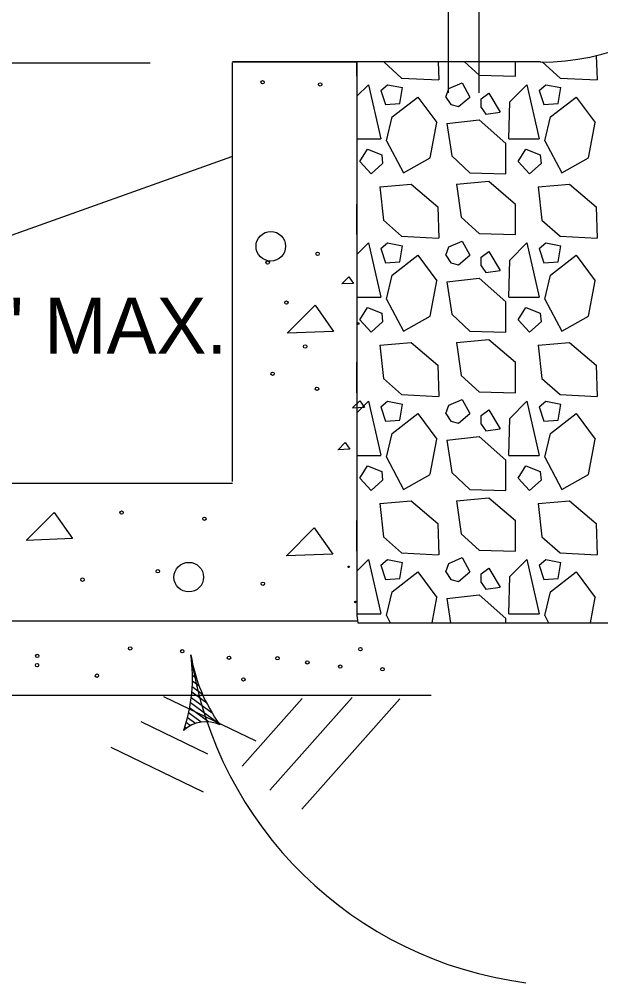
# Model space of a CAD drawing. Extents: x -884 to -799, y 1719 to 1829.
# Drawn here: x -837.7 to -830.35, y 1748.1 to 1760.27 of the extents above; entities that cross this region are included whole.
import ezdxf

# ---------------------------------------------------------------- set-up
doc = ezdxf.new("R2010")
doc.units = 0
for name, color, linetype in [('1', 7, 'Continuous'), ('Level 38', 7, 'Continuous'), ('UTILITY', 7, 'Continuous')]:
    doc.layers.add(name, color=color, linetype=linetype)

msp = doc.modelspace()

# ---------------------------------------------------------------- linework, layer by layer
at = {"layer": '1'}
for p, q in [((-839.871, 1759.721), (-836.045, 1759.721)), ((-835.002, 1754.43), (-835.002, 1759.723)), ((-839.914, 1756.785), (-835.013, 1758.538)), ((-849.427, 1754.411), (-835.002, 1754.411)), ((-850.973, 1752.672), (-833.434, 1752.672)), ((-835.508, 1752.123), (-835.518, 1752.129)), ((-835.485, 1752.034), (-835.512, 1752.051)), ((-835.458, 1751.941), (-835.51, 1751.98)), ((-835.425, 1751.844), (-835.51, 1751.908)), ((-835.33, 1751.63), (-835.518, 1751.768)), ((-835.382, 1751.741), (-835.512, 1751.836)), ((-852.285, 1751.733), (-832.495, 1751.733)), ((-835.877, 1751.716), (-834.711, 1751.153)), ((-835.26, 1751.506), (-835.526, 1751.7)), ((-834.123, 1751.689), (-834.882, 1750.835)), ((-833.494, 1751.702), (-834.532, 1750.53)), ((-832.893, 1751.687), (-834.129, 1750.293)), ((-835.305, 1751.394), (-835.545, 1751.572)), ((-835.169, 1751.365), (-835.535, 1751.636)), ((-836.162, 1751.399), (-835.32, 1750.992)), ((-835.473, 1751.374), (-835.572, 1751.446)), ((-835.4, 1751.392), (-835.559, 1751.508)), ((-835.588, 1751.314), (-835.607, 1751.328)), ((-835.533, 1751.345), (-835.59, 1751.388)), ((-836.542, 1751.073), (-835.376, 1750.511))]:
    msp.add_line(p, q, dxfattribs=at)
for points in [[(-833.622, 1756.928), (-833.533, 1757.017), (-833.474, 1756.933), (-833.623, 1756.927)], [(-834.309, 1756.309), (-833.962, 1756.658), (-833.727, 1756.328), (-834.315, 1756.305)], [(-833.487, 1755.36), (-833.398, 1755.449), (-833.339, 1755.365), (-833.488, 1755.359)], [(-833.671, 1754.833), (-833.582, 1754.922), (-833.523, 1754.838), (-833.672, 1754.832)], [(-837.606, 1753.691), (-837.257, 1754.04), (-837.024, 1753.71), (-837.61, 1753.687)], [(-834.321, 1753.493), (-833.971, 1753.844), (-833.739, 1753.514), (-834.325, 1753.491)]]:
    msp.add_lwpolyline(points, dxfattribs=at)
for centre, radius in [((-834.624, 1759.475), 0.0213), ((-833.897, 1759.448), 0.0213), ((-834.52, 1757.403), 0.187), ((-833.929, 1757.308), 0.0213), ((-834.56, 1757.197), 0.0213), ((-834.323, 1756.692), 0.0213), ((-833.417, 1756.427), 0.0102), ((-834.086, 1756.137), 0.0213), ((-834.497, 1755.792), 0.0213), ((-833.937, 1755.603), 0.0213), ((-836.404, 1754.038), 0.0213), ((-835.358, 1753.961), 0.0213), ((-835.556, 1753.223), 0.187), ((-833.536, 1753.353), 0.0102), ((-835.947, 1753.298), 0.0213), ((-836.898, 1753.191), 0.0213), ((-834.621, 1753.139), 0.0213), ((-833.452, 1752.91), 0.0102), ((-836.296, 1752.323), 0.0213), ((-835.638, 1752.287), 0.0213), ((-833.389, 1752.313), 0.0213), ((-837.471, 1752.111), 0.0213), ((-837.469, 1752.228), 0.0213), ((-835.048, 1752.204), 0.0213), ((-834.436, 1752.198), 0.0213), ((-834.059, 1752.145), 0.0213), ((-833.643, 1752.093), 0.0213), ((-833.11, 1752.059), 0.0213), ((-836.716, 1751.978), 0.0213), ((-834.866, 1751.931), 0.0213)]:
    msp.add_circle(centre, radius, dxfattribs=at)
for centre, radius, start, end in [((-837.57, 1751.954), 2.061, 341.0763, 8.0175), ((-830.668, 1752.975), 4.917, 188.583, 262.6252), ((-833.495, 1752.569), 2.061, 189.1487, 216.09), ((-835.339, 1750.975), 0.42, 64.9213, 132.245)]:
    msp.add_arc(centre, radius, start, end, dxfattribs=at)
at = {"layer": 'Level 38'}
for p, q in [((-830.41, 1759.813), (-830.4, 1759.505)), ((-834.407, 1759.732), (-834.407, 1759.731)), ((-834.074, 1759.732), (-834.073, 1759.73)), ((-833.432, 1759.553), (-833.432, 1759.732)), ((-833.094, 1759.732), (-832.868, 1759.529)), ((-832.407, 1759.732), (-832.4, 1759.505)), ((-832.074, 1759.732), (-831.888, 1759.565)), ((-831.432, 1759.553), (-831.432, 1759.732)), ((-831.094, 1759.732), (-830.868, 1759.529)), ((-831.888, 1759.565), (-831.432, 1759.553)), ((-833.434, 1759.553), (-833.432, 1759.553)), ((-833.434, 1759.299), (-833.288, 1759.445)), ((-833.288, 1759.445), (-833.132, 1758.761)), ((-833.132, 1759.373), (-833.048, 1759.445)), ((-833.048, 1759.445), (-832.856, 1759.409)), ((-832.868, 1759.529), (-832.4, 1759.505)), ((-832.272, 1759.397), (-832.104, 1759.469)), ((-832.104, 1759.469), (-832.008, 1759.289)), ((-831.504, 1759.229), (-831.288, 1759.445)), ((-831.288, 1759.445), (-831.132, 1758.761)), ((-831.132, 1759.373), (-831.048, 1759.445)), ((-831.048, 1759.445), (-830.856, 1759.409)), ((-830.868, 1759.529), (-830.4, 1759.505)), ((-833.132, 1759.373), (-833.072, 1759.193)), ((-832.892, 1759.205), (-832.856, 1759.409)), ((-832.308, 1759.289), (-832.272, 1759.397)), ((-831.864, 1759.265), (-831.768, 1759.337)), ((-831.768, 1759.337), (-831.624, 1759.097)), ((-831.132, 1759.373), (-831.072, 1759.193)), ((-830.892, 1759.205), (-830.856, 1759.409)), ((-833.072, 1759.193), (-832.892, 1759.205)), ((-832.988, 1759.037), (-832.664, 1759.289)), ((-832.664, 1759.289), (-832.424, 1758.965)), ((-832.308, 1759.289), (-832.248, 1759.193)), ((-832.248, 1759.193), (-832.152, 1759.169)), ((-832.152, 1759.169), (-832.008, 1759.289)), ((-831.864, 1759.157), (-831.864, 1759.265)), ((-831.516, 1758.761), (-831.504, 1759.229)), ((-831.072, 1759.193), (-830.892, 1759.205)), ((-830.988, 1759.037), (-830.664, 1759.289)), ((-830.664, 1759.289), (-830.424, 1758.965)), ((-831.864, 1759.157), (-831.804, 1759.073)), ((-831.804, 1759.073), (-831.624, 1759.097)), ((-833.06, 1758.737), (-832.988, 1759.037)), ((-832.508, 1758.522), (-832.424, 1758.966)), ((-832.296, 1758.953), (-831.888, 1759.001)), ((-832.296, 1758.953), (-832.236, 1758.545)), ((-831.888, 1759.001), (-831.552, 1758.701)), ((-831.06, 1758.737), (-830.988, 1759.037)), ((-830.508, 1758.521), (-830.424, 1758.965)), ((-833.434, 1758.761), (-833.132, 1758.761)), ((-833.06, 1758.737), (-832.844, 1758.329)), ((-831.516, 1758.761), (-831.132, 1758.761)), ((-831.06, 1758.737), (-830.844, 1758.329)), ((-833.396, 1758.473), (-833.3, 1758.629)), ((-833.3, 1758.629), (-833.12, 1758.557)), ((-831.552, 1758.317), (-831.552, 1758.701)), ((-831.396, 1758.473), (-831.3, 1758.629)), ((-831.3, 1758.629), (-831.12, 1758.557)), ((-833.396, 1758.473), (-833.252, 1758.317)), ((-833.12, 1758.557), (-833.108, 1758.449)), ((-832.844, 1758.329), (-832.508, 1758.521)), ((-832.236, 1758.545), (-832.008, 1758.329)), ((-831.396, 1758.473), (-831.252, 1758.317)), ((-831.12, 1758.557), (-831.108, 1758.449)), ((-830.844, 1758.329), (-830.508, 1758.521)), ((-833.252, 1758.317), (-833.108, 1758.449)), ((-831.252, 1758.317), (-831.108, 1758.449)), ((-832.176, 1758.189), (-831.768, 1758.225)), ((-832.008, 1758.329), (-831.552, 1758.317)), ((-831.768, 1758.225), (-831.432, 1757.937)), ((-833.144, 1758.153), (-832.748, 1758.189)), ((-833.144, 1758.153), (-833.096, 1757.733)), ((-832.748, 1758.189), (-832.412, 1757.901)), ((-832.176, 1758.189), (-832.116, 1757.769)), ((-831.144, 1758.153), (-830.748, 1758.189)), ((-831.144, 1758.153), (-831.096, 1757.733)), ((-830.748, 1758.189), (-830.412, 1757.901)), ((-833.434, 1757.939), (-833.432, 1757.937)), ((-833.432, 1757.553), (-833.432, 1757.937)), ((-832.412, 1757.901), (-832.4, 1757.505)), ((-831.432, 1757.553), (-831.432, 1757.937)), ((-830.412, 1757.901), (-830.4, 1757.505)), ((-833.096, 1757.733), (-832.868, 1757.529)), ((-832.116, 1757.769), (-831.888, 1757.565)), ((-831.096, 1757.733), (-830.868, 1757.529)), ((-833.434, 1757.553), (-833.432, 1757.553)), ((-832.868, 1757.529), (-832.401, 1757.505)), ((-831.888, 1757.565), (-831.432, 1757.553)), ((-830.868, 1757.529), (-830.4, 1757.505)), ((-833.434, 1757.299), (-833.288, 1757.445)), ((-833.288, 1757.445), (-833.132, 1756.761)), ((-833.132, 1757.373), (-833.048, 1757.445)), ((-833.132, 1757.373), (-833.072, 1757.193)), ((-833.048, 1757.445), (-832.856, 1757.409)), ((-832.892, 1757.205), (-832.856, 1757.409)), ((-832.308, 1757.289), (-832.272, 1757.397)), ((-832.272, 1757.397), (-832.104, 1757.469)), ((-832.104, 1757.469), (-832.008, 1757.289)), ((-831.504, 1757.229), (-831.288, 1757.445)), ((-831.288, 1757.445), (-831.132, 1756.761)), ((-831.132, 1757.373), (-831.048, 1757.445)), ((-831.132, 1757.373), (-831.072, 1757.193)), ((-831.048, 1757.445), (-830.856, 1757.409)), ((-830.892, 1757.205), (-830.856, 1757.409)), ((-832.988, 1757.037), (-832.664, 1757.289)), ((-832.664, 1757.289), (-832.424, 1756.965)), ((-832.308, 1757.289), (-832.248, 1757.193)), ((-832.152, 1757.169), (-832.008, 1757.289)), ((-831.864, 1757.265), (-831.768, 1757.337)), ((-831.864, 1757.157), (-831.864, 1757.265)), ((-831.768, 1757.337), (-831.624, 1757.097)), ((-830.988, 1757.037), (-830.664, 1757.289)), ((-830.664, 1757.289), (-830.424, 1756.965)), ((-833.072, 1757.193), (-832.892, 1757.205)), ((-832.248, 1757.193), (-832.152, 1757.169)), ((-831.864, 1757.157), (-831.804, 1757.073)), ((-831.516, 1756.761), (-831.504, 1757.229)), ((-831.072, 1757.193), (-830.892, 1757.205)), ((-833.06, 1756.737), (-832.988, 1757.037)), ((-832.296, 1756.953), (-831.888, 1757.001)), ((-831.888, 1757.001), (-831.552, 1756.701)), ((-831.804, 1757.073), (-831.624, 1757.097)), ((-831.06, 1756.737), (-830.988, 1757.037)), ((-832.508, 1756.522), (-832.424, 1756.966)), ((-832.296, 1756.953), (-832.236, 1756.545)), ((-830.508, 1756.521), (-830.424, 1756.965)), ((-833.434, 1756.761), (-833.132, 1756.761)), ((-831.516, 1756.761), (-831.132, 1756.761)), ((-833.06, 1756.737), (-832.844, 1756.329)), ((-831.552, 1756.317), (-831.552, 1756.701)), ((-831.06, 1756.737), (-830.844, 1756.329)), ((-833.396, 1756.473), (-833.3, 1756.629)), ((-833.3, 1756.629), (-833.12, 1756.557)), ((-833.12, 1756.557), (-833.108, 1756.449)), ((-832.844, 1756.329), (-832.508, 1756.521)), ((-832.236, 1756.545), (-832.008, 1756.329)), ((-831.396, 1756.473), (-831.3, 1756.629)), ((-831.3, 1756.629), (-831.12, 1756.557)), ((-831.12, 1756.557), (-831.108, 1756.449)), ((-830.844, 1756.329), (-830.508, 1756.521)), ((-833.396, 1756.473), (-833.252, 1756.317)), ((-833.252, 1756.317), (-833.108, 1756.449)), ((-831.396, 1756.473), (-831.252, 1756.317)), ((-831.252, 1756.317), (-831.108, 1756.449)), ((-832.008, 1756.329), (-831.552, 1756.317)), ((-833.144, 1756.153), (-832.748, 1756.189)), ((-833.144, 1756.153), (-833.096, 1755.733)), ((-832.748, 1756.189), (-832.412, 1755.901)), ((-832.176, 1756.189), (-831.768, 1756.225)), ((-832.176, 1756.189), (-832.116, 1755.769)), ((-831.768, 1756.225), (-831.432, 1755.937)), ((-831.144, 1756.153), (-830.748, 1756.189)), ((-831.144, 1756.153), (-831.096, 1755.733)), ((-830.748, 1756.189), (-830.412, 1755.901)), ((-833.434, 1755.939), (-833.432, 1755.937)), ((-833.432, 1755.553), (-833.432, 1755.937)), ((-831.432, 1755.553), (-831.432, 1755.937)), ((-832.412, 1755.901), (-832.4, 1755.505)), ((-830.412, 1755.901), (-830.4, 1755.505)), ((-833.096, 1755.733), (-832.868, 1755.529)), ((-832.116, 1755.769), (-831.888, 1755.565)), ((-831.096, 1755.733), (-830.868, 1755.529)), ((-833.434, 1755.553), (-833.432, 1755.553)), ((-831.888, 1755.565), (-831.432, 1755.553)), ((-833.434, 1755.299), (-833.288, 1755.445)), ((-833.288, 1755.446), (-833.132, 1754.762)), ((-833.132, 1755.373), (-833.048, 1755.445)), ((-833.048, 1755.445), (-832.856, 1755.409)), ((-832.869, 1755.529), (-832.401, 1755.505)), ((-832.272, 1755.397), (-832.104, 1755.469)), ((-832.104, 1755.469), (-832.008, 1755.289)), ((-831.504, 1755.229), (-831.288, 1755.445)), ((-831.288, 1755.445), (-831.132, 1754.761)), ((-831.132, 1755.373), (-831.048, 1755.445)), ((-831.048, 1755.445), (-830.856, 1755.409)), ((-830.869, 1755.529), (-830.401, 1755.505)), ((-833.132, 1755.373), (-833.072, 1755.193)), ((-832.892, 1755.205), (-832.856, 1755.409)), ((-832.308, 1755.289), (-832.272, 1755.397)), ((-831.864, 1755.265), (-831.768, 1755.337)), ((-831.768, 1755.337), (-831.624, 1755.097)), ((-831.132, 1755.373), (-831.072, 1755.193)), ((-830.892, 1755.205), (-830.856, 1755.409)), ((-833.072, 1755.193), (-832.892, 1755.205)), ((-832.988, 1755.037), (-832.664, 1755.289)), ((-832.664, 1755.289), (-832.424, 1754.965)), ((-832.308, 1755.289), (-832.248, 1755.193)), ((-832.248, 1755.193), (-832.152, 1755.169)), ((-832.152, 1755.169), (-832.008, 1755.289)), ((-831.864, 1755.157), (-831.864, 1755.265)), ((-831.516, 1754.761), (-831.504, 1755.229)), ((-831.072, 1755.193), (-830.892, 1755.205)), ((-830.988, 1755.037), (-830.664, 1755.289)), ((-830.664, 1755.289), (-830.424, 1754.965)), ((-831.864, 1755.157), (-831.804, 1755.073)), ((-831.804, 1755.073), (-831.624, 1755.097)), ((-833.06, 1754.737), (-832.988, 1755.037)), ((-832.508, 1754.522), (-832.424, 1754.966)), ((-832.296, 1754.953), (-831.888, 1755.001)), ((-832.296, 1754.953), (-832.236, 1754.545)), ((-831.888, 1755.001), (-831.552, 1754.701)), ((-831.06, 1754.737), (-830.988, 1755.037)), ((-830.508, 1754.521), (-830.424, 1754.965)), ((-833.434, 1754.761), (-833.132, 1754.761)), ((-833.06, 1754.737), (-832.844, 1754.329)), ((-831.552, 1754.317), (-831.552, 1754.701)), ((-831.516, 1754.761), (-831.132, 1754.761)), ((-831.06, 1754.737), (-830.844, 1754.329)), ((-833.396, 1754.473), (-833.3, 1754.629)), ((-833.3, 1754.629), (-833.12, 1754.557)), ((-831.396, 1754.473), (-831.3, 1754.629)), ((-831.3, 1754.629), (-831.12, 1754.557)), ((-833.396, 1754.473), (-833.252, 1754.317)), ((-833.252, 1754.317), (-833.108, 1754.449)), ((-833.12, 1754.557), (-833.108, 1754.449)), ((-832.844, 1754.329), (-832.508, 1754.521)), ((-832.236, 1754.545), (-832.008, 1754.329)), ((-831.396, 1754.473), (-831.252, 1754.317)), ((-831.252, 1754.317), (-831.108, 1754.449)), ((-831.12, 1754.557), (-831.108, 1754.449)), ((-830.844, 1754.329), (-830.508, 1754.521)), ((-832.008, 1754.329), (-831.552, 1754.317)), ((-832.176, 1754.189), (-831.768, 1754.225)), ((-831.768, 1754.225), (-831.432, 1753.937)), ((-833.144, 1754.153), (-832.748, 1754.189)), ((-833.144, 1754.153), (-833.096, 1753.733)), ((-832.748, 1754.189), (-832.412, 1753.901)), ((-832.176, 1754.189), (-832.116, 1753.769)), ((-831.144, 1754.153), (-830.748, 1754.189)), ((-831.144, 1754.153), (-831.096, 1753.733)), ((-830.748, 1754.189), (-830.412, 1753.901)), ((-833.434, 1753.939), (-833.432, 1753.937)), ((-833.432, 1753.553), (-833.432, 1753.937)), ((-832.412, 1753.901), (-832.4, 1753.505)), ((-831.432, 1753.553), (-831.432, 1753.937)), ((-830.412, 1753.901), (-830.4, 1753.505)), ((-833.096, 1753.733), (-832.868, 1753.529)), ((-832.116, 1753.769), (-831.888, 1753.565)), ((-831.096, 1753.733), (-830.868, 1753.529)), ((-833.434, 1753.553), (-833.432, 1753.553)), ((-832.869, 1753.529), (-832.401, 1753.505)), ((-832.272, 1753.397), (-832.104, 1753.469)), ((-832.104, 1753.469), (-832.008, 1753.289)), ((-831.888, 1753.565), (-831.432, 1753.553)), ((-830.869, 1753.529), (-830.401, 1753.505)), ((-833.434, 1753.299), (-833.288, 1753.445)), ((-833.288, 1753.446), (-833.132, 1752.762)), ((-833.132, 1753.373), (-833.048, 1753.445)), ((-833.132, 1753.373), (-833.072, 1753.193)), ((-833.048, 1753.445), (-832.856, 1753.409)), ((-832.892, 1753.205), (-832.856, 1753.409)), ((-832.308, 1753.289), (-832.272, 1753.397)), ((-831.504, 1753.229), (-831.288, 1753.445)), ((-831.288, 1753.445), (-831.132, 1752.761)), ((-831.132, 1753.373), (-831.048, 1753.445)), ((-831.132, 1753.373), (-831.072, 1753.193)), ((-831.048, 1753.445), (-830.856, 1753.409)), ((-830.892, 1753.205), (-830.856, 1753.409)), ((-832.988, 1753.037), (-832.664, 1753.289)), ((-832.664, 1753.289), (-832.424, 1752.965)), ((-832.308, 1753.289), (-832.248, 1753.193)), ((-832.152, 1753.169), (-832.008, 1753.289)), ((-831.864, 1753.265), (-831.768, 1753.337)), ((-831.864, 1753.157), (-831.864, 1753.265)), ((-831.768, 1753.337), (-831.624, 1753.097)), ((-831.516, 1752.761), (-831.504, 1753.229)), ((-830.988, 1753.037), (-830.664, 1753.289)), ((-830.664, 1753.289), (-830.424, 1752.965)), ((-833.072, 1753.193), (-832.892, 1753.205)), ((-832.248, 1753.193), (-832.152, 1753.169)), ((-831.864, 1753.157), (-831.804, 1753.073)), ((-831.072, 1753.193), (-830.892, 1753.205)), ((-833.06, 1752.737), (-832.988, 1753.037)), ((-832.296, 1752.953), (-831.888, 1753.001)), ((-831.888, 1753.001), (-831.552, 1752.701)), ((-831.804, 1753.073), (-831.624, 1753.097)), ((-831.06, 1752.737), (-830.988, 1753.037)), ((-832.484, 1752.646), (-832.424, 1752.966)), ((-832.296, 1752.953), (-832.251, 1752.646)), ((-830.484, 1752.646), (-830.424, 1752.965)), ((-833.434, 1752.761), (-833.132, 1752.761)), ((-831.516, 1752.761), (-831.132, 1752.761)), ((-833.06, 1752.737), (-833.012, 1752.646)), ((-831.552, 1752.646), (-831.552, 1752.701)), ((-831.06, 1752.737), (-831.012, 1752.646))]:
    msp.add_line(p, q, dxfattribs=at)
msp.add_lwpolyline([(-831.116, 1759.732), (-835.002, 1759.732), (-833.434, 1759.729), (-833.434, 1754.908), (-833.434, 1752.738), (-833.421, 1752.646), (-824.883, 1752.646)], dxfattribs=at)
msp.add_arc((-831.116, 1762.836), 3.105, 270, 0, dxfattribs=at)
at = {"layer": 'UTILITY'}
for points in [[(-832.281, 1762.448), (-832.281, 1759.343)], [(-831.892, 1762.448), (-831.892, 1759.343)]]:
    msp.add_lwpolyline(points, dxfattribs=at)

# ---------------------------------------------------------------- texts
at = {"layer": '1'}
msp.add_text('24" MAX.', height=0.7073, dxfattribs=at).set_placement((-839.033, 1756.047))

doc.saveas('drawing.dxf')
